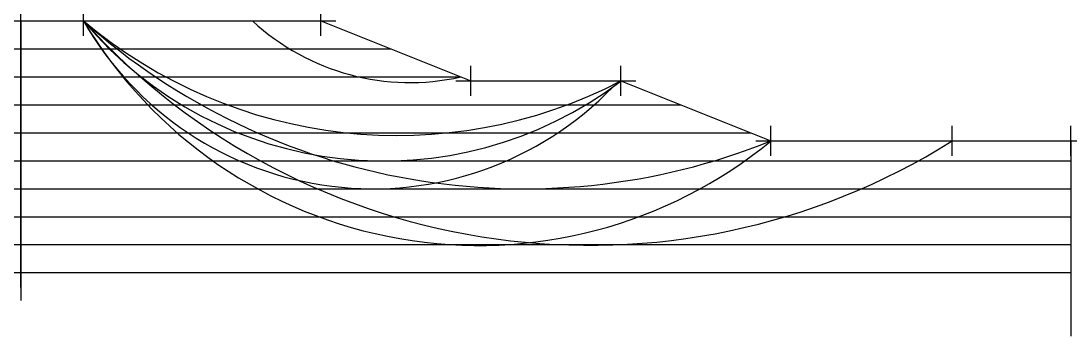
# Model space of a CAD drawing. Header units: millimetres. Extents: x 10 to 45, y -1.5 to 9.
import ezdxf

# ---------------------------------------------------------------- set-up
doc = ezdxf.new("R2010")
doc.units = ezdxf.units.MM
doc.header["$PDMODE"] = 2
doc.header["$PDSIZE"] = 0.5
for name, color, linetype in [('Entrada_salida', 5, 'Continuous'), ('Puntos', 1, 'Continuous'), ('Seccion', 70, 'Continuous')]:
    doc.layers.add(name, color=color, linetype=linetype)

msp = doc.modelspace()

# ---------------------------------------------------------------- linework, layer by layer
at = {"layer": 'Entrada_salida'}
for points in [[(10, 9), (10, -0.328)], [(10, 8.067), (22.332, 8.067)], [(10, 7.134), (24.664, 7.134)], [(10, 6.202), (31.996, 6.202)], [(10, 5.269), (34.328, 5.269)], [(45, 5), (45, -1.509)], [(10, 4.336), (45, 4.336)], [(10, 3.403), (45, 3.403)], [(10, 2.471), (45, 2.471)], [(10, 1.538), (45, 1.538)], [(10, 0.605), (45, 0.605)]]:
    msp.add_lwpolyline(points, dxfattribs=at)
for centre, radius, start, end in [((22.54, 21.401), 16.218, 229.8727, 297.3852), ((22.092, 17.386), 13.054, 219.9707, 307.2873), ((21.733, 14.509), 11.107, 209.736, 316.0235), ((25.263, 16.845), 15.334, 210.7725, 309.4217), ((26.761, 25.428), 22.027, 228.2299, 291.9643), ((28.949, 24.254), 22.737, 222.1345, 302.1351), ((22.967, 14.667), 7.722, 227.2205, 282.6913)]:
    msp.add_arc(centre, radius, start, end, dxfattribs=at)
for p in [(12.088, 9), (10, 8.067), (10, 7.134), (10, 6.202), (10, 5.269), (41.043, 5), (10, 4.336), (10, 3.403), (10, 2.471), (10, 1.538), (10, 0.605)]:
    msp.add_point(p, dxfattribs=at)
at = {"layer": 'Puntos'}
for p in [(10, 9), (20, 9), (25, 7), (30, 7), (35, 5), (45, 5)]:
    msp.add_point(p, dxfattribs=at)
at = {"layer": 'Seccion'}
msp.add_lwpolyline([(10, 9), (20, 9), (25, 7), (30, 7), (35, 5), (45, 5)], dxfattribs=at)

doc.saveas('drawing.dxf')
